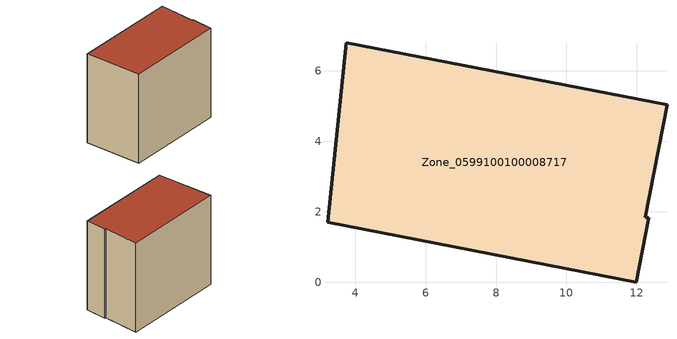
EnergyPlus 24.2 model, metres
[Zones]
Zone_0599100100008717
 floor ground (C_G): 12.24,1.85 12.34,1.83 11.98,0 3.22,1.69 3.74,6.79 12.85,5.04 z0
 wall outside (C_F): 3.22,1.69 11.98,0 12.34,1.83 12.24,1.85 12.85,5.04 3.74,6.79 3.22,1.69 z0:8.66
 roof outside (C_R): 3.74,6.79 3.22,1.69 11.98,0 12.34,1.83 12.24,1.85 12.85,5.04 z8.66
[BUILDING]
Pand.0599100100008717: North Axis=0; Terrain=City; Loads Convergence Tolerance Value=0.04; Temperature Convergence Tolerance Value=0.4; Solar Distribution=FullExterior; Maximum Number of Warmup Days=25; Minimum Number of Warmup Days=1
[Site:Location]
Rotterdam.The.Hague.AP_ZH_NLD Design_Conditions: Latitude=51.96; Longitude=4.45; Time Zone=1; Elevation=-4.5
[SITE:GROUNDTEMPERATURE:BUILDINGSURFACE]
18, 18, 18, 18, 18, 18, 18, 18, 18, 18, 18, 18
[MATERIAL] Thermal Absorptance=0.9; Solar Absorptance=0.7; Visible Absorptance=0.7
Name | Roughness | Thickness | Conductivity | Density | Specific Heat
G.TI.2015-2018 | MediumSmooth | 0.15 | 0.0428571 | 540 | 1210
F.TI.2015-2018 | Rough | 0.3 | 0.0666667 | 1920 | 840
R.TI.2015-2018 | MediumRough | 0.2 | 0.0333333 | 1500 | 1000
[CONSTRUCTION]
C_G: G.TI.2015-2018
C_F: F.TI.2015-2018
C_R: R.TI.2015-2018
[ZONE]
Zone_0599100100008717: Type=1; Multiplier=1; Ceiling Height=Autocalculate; Volume=Autocalculate; Floor Area=autocalculate; Part of Total Floor Area=Yes
[ZONEINFILTRATION:DESIGNFLOWRATE]
Infil_Zone_0599100100008717: Zone or ZoneList or Space or SpaceList=Zone_0599100100008717; Schedule=AlwaysOn; Design Flow Rate Calculation Method=Flow/Area; Flow Rate per Floor Area=0.0015; Constant Term Coefficient=1; Temperature Term Coefficient=0; Velocity Term Coefficient=0; Velocity Squared Term Coefficient=0
[HVACTEMPLATE:ZONE:IDEALLOADSAIRSYSTEM]
Zone_0599100100008717: Maximum Heating Supply Air Temperature=50; Minimum Cooling Supply Air Temperature=13; Maximum Heating Supply Air Humidity Ratio=0.0156; Minimum Cooling Supply Air Humidity Ratio=0.0077; Heating Limit=NoLimit; Cooling Limit=NoLimit; Dehumidification Control Type=ConstantSensibleHeatRatio; Cooling Sensible Heat Ratio=0.7; Dehumidification Setpoint=60; Humidification Control Type=None; Humidification Setpoint=30; Outdoor Air Method=None; Outdoor Air Flow Rate per Person=0.00944; Outdoor Air Flow Rate per Zone Floor Area=0; Outdoor Air Flow Rate per Zone=0; Demand Controlled Ventilation Type=None; Outdoor Air Economizer Type=NoEconomizer; Heat Recovery Type=None; Sensible Heat Recovery Effectiveness=0.7; Latent Heat Recovery Effectiveness=0.65
[ZONECONTROL:THERMOSTAT]
ThermostatControl_Zone_0599100100008717: Zone or ZoneList=Zone_0599100100008717; Control Type Schedule=DualSetpointControlType; Control 1=Thermostat_Zone_0599100100008717; Temperature Difference Between Cutout And Setpoint=0
[THERMOSTATSETPOINT:DUALSETPOINT]
Thermostat_Zone_0599100100008717: Heating Setpoint Temperature Schedule=HeatingSetpoint_Zone_0599100100008717; Cooling Setpoint Temperature Schedule=CoolingSetpoint_Zone_0599100100008717
[SCHEDULE:COMPACT]
HeatingSetpoint_Zone_0599100100008717: Through: 12/31, For: AllDays, Until: 24:00, 21
CoolingSetpoint_Zone_0599100100008717: Through: 12/31, For: AllDays, Until: 24:00, 24
DualSetpointControlType: Through: 12/31, For: AllDays, Until: 24:00, 4
AlwaysOn: Through: 12/31, For: AllDays, Until: 24:00, 1
